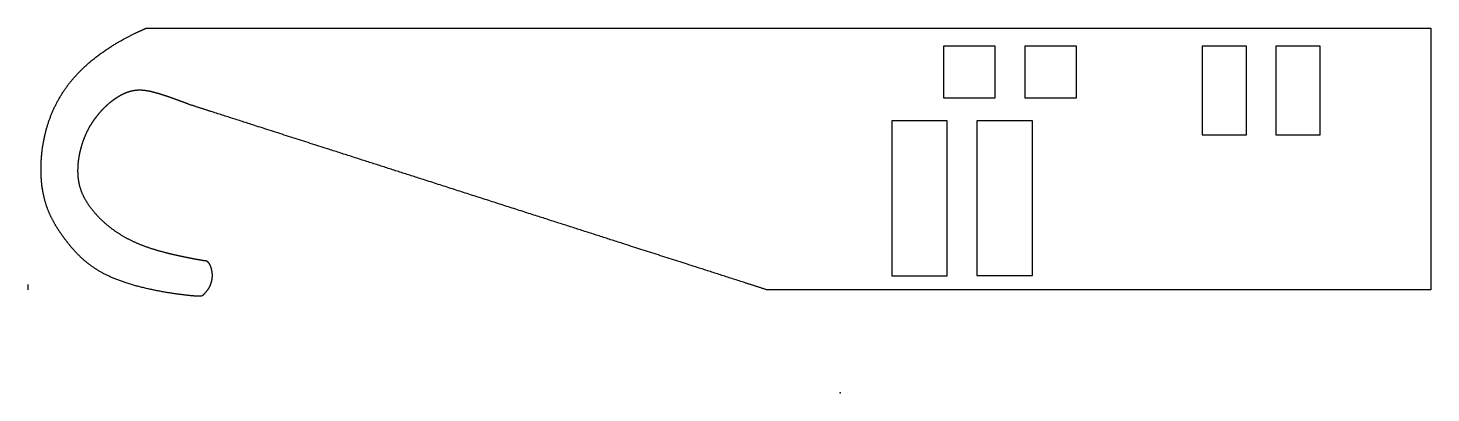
# Model space of a CAD drawing. Header units: centimetres. Extents: x -11 to 8, y 0 to 4.9.
import ezdxf

# ---------------------------------------------------------------- set-up
doc = ezdxf.new("R2010")
doc.units = ezdxf.units.CM
doc.header["$MEASUREMENT"] = 0
for name, color, linetype in [('part1.1 v4_Sketch10', 7, 'Continuous'), ('part1.1 v4_Sketch11', 7, 'Continuous'), ('part1.1 v4_Sketch12', 7, 'Continuous'), ('part1.1 v4_Sketch13', 7, 'Continuous'), ('part1.1 v4_Sketch14', 7, 'Continuous'), ('part1.1 v4_Sketch15', 7, 'Continuous'), ('part1.1 v4_Sketch16', 7, 'Continuous'), ('part1.1 v4_Sketch17', 7, 'Continuous'), ('part1.1 v4_Sketch2', 7, 'Continuous'), ('part1.1 v4_Sketch4', 7, 'Continuous'), ('part1.1 v4_Sketch5', 7, 'Continuous'), ('part1.1 v4_Sketch6', 7, 'Continuous'), ('part1.1 v4_Sketch7', 7, 'Continuous'), ('part1.1 v4_Sketch8', 7, 'Continuous'), ('part1.1 v4_Sketch9', 7, 'Continuous')]:
    doc.layers.add(name, color=color, linetype=linetype)

msp = doc.modelspace()

# ---------------------------------------------------------------- linework, layer by layer
at = {"layer": 'part1.1 v4_Sketch10'}
for p, q in [((-11, 1.4), (-11, 1.47)), ((8, 1.5), (8, 1.4))]:
    msp.add_line(p, q, dxfattribs=at)
msp.add_point((0, 0), dxfattribs=at)
at = {"layer": 'part1.1 v4_Sketch11'}
msp.add_point((0, 0), dxfattribs=at)
at = {"layer": 'part1.1 v4_Sketch12'}
msp.add_point((0, 0), dxfattribs=at)
at = {"layer": 'part1.1 v4_Sketch13'}
msp.add_point((0, 0), dxfattribs=at)
at = {"layer": 'part1.1 v4_Sketch14'}
msp.add_point((0, 0), dxfattribs=at)
at = {"layer": 'part1.1 v4_Sketch15'}
msp.add_point((0, 0), dxfattribs=at)
at = {"layer": 'part1.1 v4_Sketch16'}
msp.add_point((0, 0), dxfattribs=at)
at = {"layer": 'part1.1 v4_Sketch17'}
for points in [[(-8.647, 1.312), (-8.654, 1.311), (-8.671, 1.31), (-8.708, 1.31), (-8.778, 1.315), (-8.901, 1.329), (-9.056, 1.35), (-9.233, 1.38), (-9.424, 1.42), (-9.617, 1.471), (-9.801, 1.534), (-9.967, 1.608), (-10.11, 1.693), (-10.231, 1.785), (-10.334, 1.883), (-10.422, 1.983), (-10.502, 2.085), (-10.577, 2.189), (-10.645, 2.298), (-10.706, 2.416), (-10.757, 2.546), (-10.796, 2.691), (-10.82, 2.85), (-10.828, 3.018), (-10.822, 3.193), (-10.801, 3.368), (-10.764, 3.541), (-10.714, 3.708), (-10.648, 3.867), (-10.568, 4.017), (-10.474, 4.159), (-10.365, 4.293), (-10.241, 4.42), (-10.102, 4.539), (-9.948, 4.651), (-9.78, 4.757), (-9.633, 4.836), (-9.517, 4.892), (-9.437, 4.928), (-9.396, 4.946)], [(-9.396, 4.946), (-8.7, 4.946), (-7.309, 4.946), (-5.222, 4.946), (-2.439, 4.946), (1.04, 4.946), (3.822, 4.946), (5.909, 4.946), (7.301, 4.946), (7.997, 4.946)], [(7.997, 4.946), (7.997, 4.804), (7.997, 4.521), (7.997, 4.095), (7.997, 3.527), (7.997, 2.818), (7.997, 2.251), (7.997, 1.825), (7.997, 1.541), (7.997, 1.399)], [(-8.819, 3.91), (-8.829, 3.914), (-8.847, 3.921), (-8.877, 3.933), (-8.92, 3.949), (-8.98, 3.971), (-9.045, 3.995), (-9.113, 4.019), (-9.184, 4.042), (-9.256, 4.064), (-9.326, 4.083), (-9.394, 4.097), (-9.459, 4.104), (-9.522, 4.104), (-9.584, 4.096), (-9.645, 4.079), (-9.707, 4.054), (-9.767, 4.022), (-9.825, 3.985), (-9.88, 3.945), (-9.93, 3.903), (-9.975, 3.86), (-10.018, 3.814), (-10.058, 3.766), (-10.098, 3.715), (-10.137, 3.659), (-10.175, 3.597), (-10.211, 3.527), (-10.244, 3.451), (-10.273, 3.368), (-10.297, 3.28), (-10.315, 3.189), (-10.327, 3.097), (-10.33, 3.007), (-10.326, 2.92), (-10.313, 2.838), (-10.291, 2.759), (-10.261, 2.684), (-10.222, 2.61), (-10.174, 2.538), (-10.119, 2.465), (-10.056, 2.394), (-9.985, 2.324), (-9.906, 2.256), (-9.822, 2.193), (-9.731, 2.135), (-9.636, 2.082), (-9.537, 2.035), (-9.435, 1.994), (-9.333, 1.959), (-9.231, 1.928), (-9.132, 1.902), (-9.035, 1.878), (-8.942, 1.858), (-8.854, 1.839), (-8.771, 1.823), (-8.708, 1.811), (-8.663, 1.804), (-8.635, 1.799), (-8.62, 1.796)], [(-0.997, 1.399), (-1.31, 1.5), (-1.935, 1.701), (-2.874, 2.002), (-4.126, 2.404), (-5.69, 2.906), (-6.942, 3.308), (-7.881, 3.609), (-8.506, 3.81), (-8.819, 3.91)], [(-8.62, 1.796), (-8.616, 1.797), (-8.608, 1.798), (-8.596, 1.797), (-8.581, 1.791), (-8.563, 1.776), (-8.547, 1.754), (-8.532, 1.724), (-8.52, 1.688), (-8.511, 1.648), (-8.507, 1.604), (-8.508, 1.56), (-8.515, 1.515), (-8.528, 1.471), (-8.548, 1.428), (-8.575, 1.387), (-8.601, 1.356), (-8.623, 1.334), (-8.639, 1.319), (-8.647, 1.312)], [(7.997, 1.399), (7.637, 1.399), (6.917, 1.399), (5.838, 1.399), (4.399, 1.399), (2.601, 1.399), (1.162, 1.399), (0.083, 1.399), (-0.637, 1.399), (-0.997, 1.399)]]:
    msp.add_open_spline(points, degree=5, dxfattribs=at)
msp.add_point((0, 0), dxfattribs=at)
at = {"layer": 'part1.1 v4_Sketch2'}
msp.add_point((0, 0), dxfattribs=at)
at = {"layer": 'part1.1 v4_Sketch4'}
for p, q in [((5.9, 4.7), (5.9, 3.5)), ((6.5, 4.7), (5.9, 4.7)), ((6.5, 3.5), (6.5, 4.7)), ((5.9, 3.5), (6.5, 3.5))]:
    msp.add_line(p, q, dxfattribs=at)
msp.add_point((0, 0), dxfattribs=at)
at = {"layer": 'part1.1 v4_Sketch5'}
for p, q in [((5.5, 4.7), (4.9, 4.7)), ((4.9, 4.7), (4.9, 3.5)), ((5.5, 3.5), (5.5, 4.7)), ((4.9, 3.5), (5.5, 3.5))]:
    msp.add_line(p, q, dxfattribs=at)
msp.add_point((0, 0), dxfattribs=at)
at = {"layer": 'part1.1 v4_Sketch6'}
for p, q in [((3.2, 4.7), (2.5, 4.7)), ((2.5, 4.7), (2.5, 4)), ((3.2, 4), (3.2, 4.7)), ((2.5, 4), (3.2, 4))]:
    msp.add_line(p, q, dxfattribs=at)
msp.add_point((0, 0), dxfattribs=at)
at = {"layer": 'part1.1 v4_Sketch7'}
for p, q in [((2.1, 4.7), (1.4, 4.7)), ((1.4, 4.7), (1.4, 4)), ((2.1, 4), (2.1, 4.7)), ((1.4, 4), (2.1, 4)), ((1.45, 3.69), (0.7, 3.69)), ((0.7, 3.69), (0.7, 1.587)), ((1.45, 1.587), (1.45, 3.69)), ((1.852, 3.69), (1.852, 1.59)), ((2.602, 3.69), (1.852, 3.69)), ((2.602, 1.59), (2.602, 3.69)), ((0.7, 1.587), (1.45, 1.587)), ((1.852, 1.59), (2.602, 1.59))]:
    msp.add_line(p, q, dxfattribs=at)
msp.add_point((0, 0), dxfattribs=at)
at = {"layer": 'part1.1 v4_Sketch8'}
msp.add_point((0, 0), dxfattribs=at)
at = {"layer": 'part1.1 v4_Sketch9'}
msp.add_point((0, 0), dxfattribs=at)

doc.saveas('drawing.dxf')
